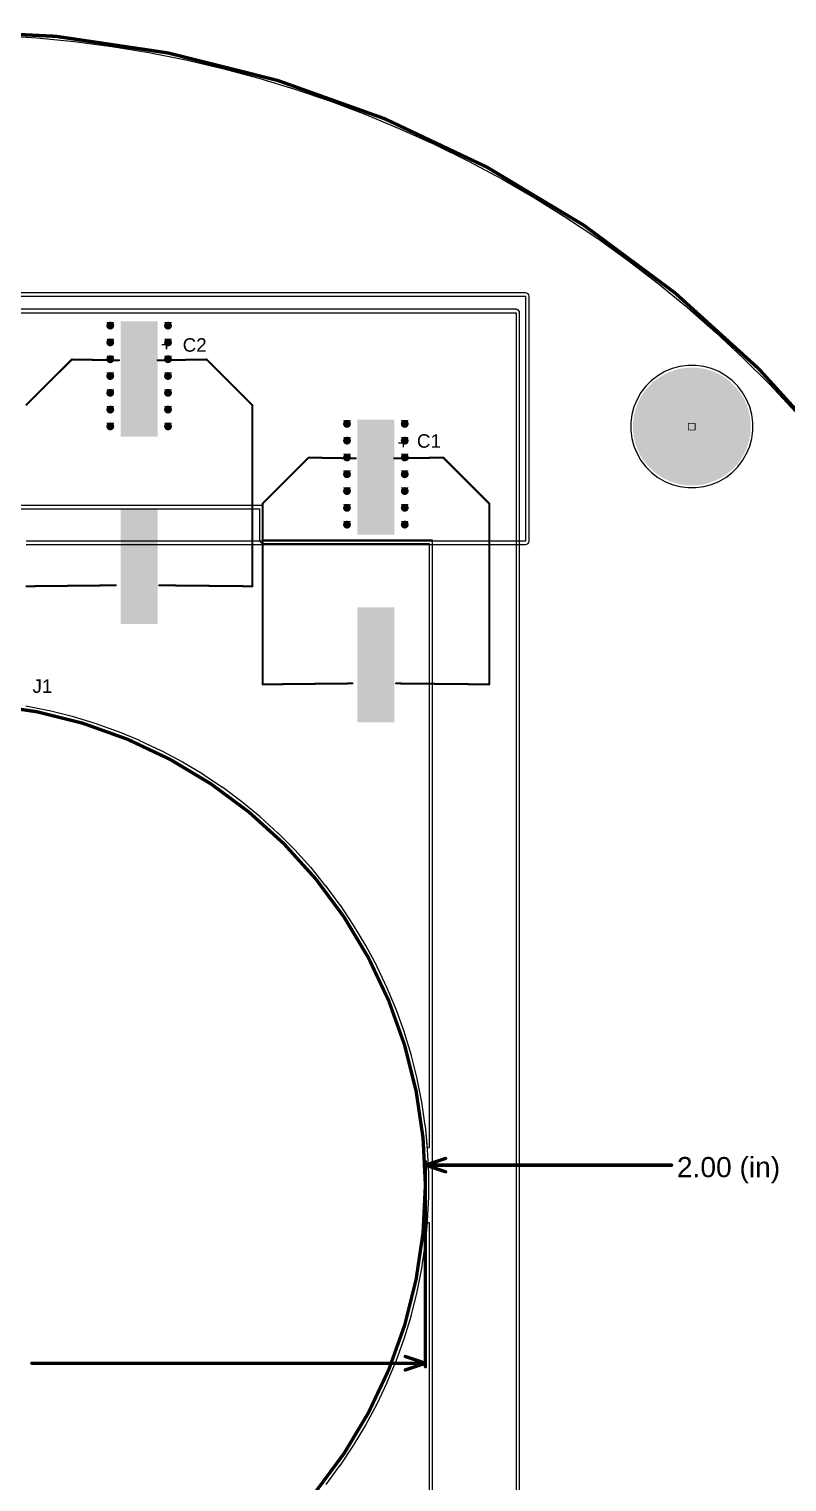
# Model space of a CAD drawing. Header units: inches. Extents: x -89 to 406, y -87 to 102.
# Drawn here: x 6.5 to 63.9, y -22.4 to 87.4 of the extents above; entities that cross this region are included whole.
import ezdxf

# ---------------------------------------------------------------- set-up
doc = ezdxf.new("R2010")
doc.units = ezdxf.units.IN
for name, color, linetype in [('Board_Outline', 56, 'Continuous'), ('Bottom Layer', 5, 'Continuous'), ('Bottom Solder', 6, 'Continuous'), ('Dimension', 6, 'Continuous'), ('Drill Drawing', 1, 'Continuous'), ('Multi-Layer', 9, 'Continuous'), ('Pad Holes', 156, 'Continuous'), ('Top Layer', 1, 'Continuous'), ('Top Overlay', 2, 'Continuous'), ('Top Paste', 8, 'Continuous'), ('Top Solder', 216, 'Continuous'), ('Via Holes', 16, 'Continuous')]:
    doc.layers.add(name, color=color, linetype=linetype)
doc.styles.add('Arial', font='', dxfattribs={"height": 0.2})
doc.styles.get('Arial').set_extended_font_data('Arial')

msp = doc.modelspace()

# ---------------------------------------------------------------- hatches: boundary and pattern name
at = {"layer": 'Bottom Layer'}
h = msp.add_hatch(color=5, dxfattribs=at)
edge = h.paths.add_edge_path()
edge.add_arc((12.67, 65.01), 0.3, 0, 360)
h = msp.add_hatch(color=5, dxfattribs=at)
edge = h.paths.add_edge_path()
edge.add_arc((17.04, 65.01), 0.3, 0, 360)
h = msp.add_hatch(color=5, dxfattribs=at)
edge = h.paths.add_edge_path()
edge.add_arc((12.67, 63.74), 0.3, 0, 360)
h = msp.add_hatch(color=5, dxfattribs=at)
edge = h.paths.add_edge_path()
edge.add_arc((17.04, 63.74), 0.3, 0, 360)
h = msp.add_hatch(color=5, dxfattribs=at)
edge = h.paths.add_edge_path()
edge.add_arc((12.67, 62.47), 0.3, 0, 360)
h = msp.add_hatch(color=5, dxfattribs=at)
edge = h.paths.add_edge_path()
edge.add_arc((17.04, 62.47), 0.3, 0, 360)
h = msp.add_hatch(color=5, dxfattribs=at)
edge = h.paths.add_edge_path()
edge.add_arc((56.67, 57.38), 4.36, 0, 360)
h = msp.add_hatch(color=5, dxfattribs=at)
edge = h.paths.add_edge_path()
edge.add_arc((12.67, 61.2), 0.3, 0, 360)
h = msp.add_hatch(color=5, dxfattribs=at)
edge = h.paths.add_edge_path()
edge.add_arc((17.04, 61.2), 0.3, 0, 360)
h = msp.add_hatch(color=5, dxfattribs=at)
edge = h.paths.add_edge_path()
edge.add_arc((12.67, 59.93), 0.3, 0, 360)
h = msp.add_hatch(color=5, dxfattribs=at)
edge = h.paths.add_edge_path()
edge.add_arc((17.04, 59.93), 0.3, 0, 360)
h = msp.add_hatch(color=5, dxfattribs=at)
edge = h.paths.add_edge_path()
edge.add_arc((12.67, 58.66), 0.3, 0, 360)
h = msp.add_hatch(color=5, dxfattribs=at)
edge = h.paths.add_edge_path()
edge.add_arc((17.04, 58.66), 0.3, 0, 360)
h = msp.add_hatch(color=5, dxfattribs=at)
edge = h.paths.add_edge_path()
edge.add_arc((12.67, 57.39), 0.3, 0, 360)
h = msp.add_hatch(color=5, dxfattribs=at)
edge = h.paths.add_edge_path()
edge.add_arc((17.04, 57.39), 0.3, 0, 360)
h = msp.add_hatch(color=5, dxfattribs=at)
edge = h.paths.add_edge_path()
edge.add_arc((30.58, 57.58), 0.3, 0, 360)
h = msp.add_hatch(color=5, dxfattribs=at)
edge = h.paths.add_edge_path()
edge.add_arc((34.95, 57.58), 0.3, 0, 360)
h = msp.add_hatch(color=5, dxfattribs=at)
edge = h.paths.add_edge_path()
edge.add_arc((30.58, 56.31), 0.3, 0, 360)
h = msp.add_hatch(color=5, dxfattribs=at)
edge = h.paths.add_edge_path()
edge.add_arc((34.95, 56.31), 0.3, 0, 360)
h = msp.add_hatch(color=5, dxfattribs=at)
edge = h.paths.add_edge_path()
edge.add_arc((30.58, 55.04), 0.3, 0, 360)
h = msp.add_hatch(color=5, dxfattribs=at)
edge = h.paths.add_edge_path()
edge.add_arc((34.95, 55.04), 0.3, 0, 360)
h = msp.add_hatch(color=5, dxfattribs=at)
edge = h.paths.add_edge_path()
edge.add_arc((30.58, 53.77), 0.3, 0, 360)
h = msp.add_hatch(color=5, dxfattribs=at)
edge = h.paths.add_edge_path()
edge.add_arc((34.95, 53.77), 0.3, 0, 360)
h = msp.add_hatch(color=5, dxfattribs=at)
edge = h.paths.add_edge_path()
edge.add_arc((30.58, 52.5), 0.3, 0, 360)
h = msp.add_hatch(color=5, dxfattribs=at)
edge = h.paths.add_edge_path()
edge.add_arc((34.95, 52.5), 0.3, 0, 360)
h = msp.add_hatch(color=5, dxfattribs=at)
edge = h.paths.add_edge_path()
edge.add_arc((30.58, 51.23), 0.3, 0, 360)
h = msp.add_hatch(color=5, dxfattribs=at)
edge = h.paths.add_edge_path()
edge.add_arc((34.95, 51.23), 0.3, 0, 360)
h = msp.add_hatch(color=5, dxfattribs=at)
edge = h.paths.add_edge_path()
edge.add_arc((30.58, 49.96), 0.3, 0, 360)
h = msp.add_hatch(color=5, dxfattribs=at)
edge = h.paths.add_edge_path()
edge.add_arc((34.95, 49.96), 0.3, 0, 360)
at = {"layer": 'Bottom Solder'}
h = msp.add_hatch(color=6, dxfattribs=at)
edge = h.paths.add_edge_path()
edge.add_arc((56.67, 57.38), 4.46, 0, 360)
at = {"layer": 'Multi-Layer'}
h = msp.add_hatch(color=9, dxfattribs=at)
edge = h.paths.add_edge_path()
edge.add_arc((56.67, 57.38), 4.36, 0, 360)
at = {"layer": 'Pad Holes'}
h = msp.add_hatch(color=7, dxfattribs=at)
edge = h.paths.add_edge_path()
edge.add_arc((56.67, 57.38), 2.5, 0, 360)
at = {"layer": 'Top Layer'}
h = msp.add_hatch(color=1, dxfattribs=at)
edge = h.paths.add_edge_path()
edge.add_arc((12.67, 65.01), 0.3, 0, 360)
for points in [[(16.16, 65.22), (16.16, 56.72), (13.56, 56.72), (13.56, 65.22)], [(34.07, 57.8), (34.07, 49.3), (31.47, 49.3), (31.47, 57.8)], [(16.16, 51.04), (16.16, 42.54), (13.56, 42.54), (13.56, 51.04)], [(34.07, 43.61), (34.07, 35.11), (31.47, 35.11), (31.47, 43.61)]]:
    msp.add_hatch(color=1, dxfattribs=at).paths.add_polyline_path(points)
h = msp.add_hatch(color=1, dxfattribs=at)
edge = h.paths.add_edge_path()
edge.add_arc((17.04, 65.01), 0.3, 0, 360)
h = msp.add_hatch(color=1, dxfattribs=at)
edge = h.paths.add_edge_path()
edge.add_arc((12.67, 63.74), 0.3, 0, 360)
h = msp.add_hatch(color=1, dxfattribs=at)
edge = h.paths.add_edge_path()
edge.add_arc((17.04, 63.74), 0.3, 0, 360)
h = msp.add_hatch(color=1, dxfattribs=at)
edge = h.paths.add_edge_path()
edge.add_arc((12.67, 62.47), 0.3, 0, 360)
h = msp.add_hatch(color=1, dxfattribs=at)
edge = h.paths.add_edge_path()
edge.add_arc((17.04, 62.47), 0.3, 0, 360)
h = msp.add_hatch(color=1, dxfattribs=at)
edge = h.paths.add_edge_path()
edge.add_arc((56.67, 57.38), 4.36, 0, 360)
h = msp.add_hatch(color=1, dxfattribs=at)
edge = h.paths.add_edge_path()
edge.add_arc((12.67, 61.2), 0.3, 0, 360)
h = msp.add_hatch(color=1, dxfattribs=at)
edge = h.paths.add_edge_path()
edge.add_arc((17.04, 61.2), 0.3, 0, 360)
h = msp.add_hatch(color=1, dxfattribs=at)
edge = h.paths.add_edge_path()
edge.add_arc((12.67, 59.93), 0.3, 0, 360)
h = msp.add_hatch(color=1, dxfattribs=at)
edge = h.paths.add_edge_path()
edge.add_arc((17.04, 59.93), 0.3, 0, 360)
h = msp.add_hatch(color=1, dxfattribs=at)
edge = h.paths.add_edge_path()
edge.add_arc((12.67, 58.66), 0.3, 0, 360)
h = msp.add_hatch(color=1, dxfattribs=at)
edge = h.paths.add_edge_path()
edge.add_arc((17.04, 58.66), 0.3, 0, 360)
h = msp.add_hatch(color=1, dxfattribs=at)
edge = h.paths.add_edge_path()
edge.add_arc((12.67, 57.39), 0.3, 0, 360)
h = msp.add_hatch(color=1, dxfattribs=at)
edge = h.paths.add_edge_path()
edge.add_arc((17.04, 57.39), 0.3, 0, 360)
h = msp.add_hatch(color=1, dxfattribs=at)
edge = h.paths.add_edge_path()
edge.add_arc((30.58, 57.58), 0.3, 0, 360)
h = msp.add_hatch(color=1, dxfattribs=at)
edge = h.paths.add_edge_path()
edge.add_arc((34.95, 57.58), 0.3, 0, 360)
h = msp.add_hatch(color=1, dxfattribs=at)
edge = h.paths.add_edge_path()
edge.add_arc((30.58, 56.31), 0.3, 0, 360)
h = msp.add_hatch(color=1, dxfattribs=at)
edge = h.paths.add_edge_path()
edge.add_arc((34.95, 56.31), 0.3, 0, 360)
h = msp.add_hatch(color=1, dxfattribs=at)
edge = h.paths.add_edge_path()
edge.add_arc((30.58, 55.04), 0.3, 0, 360)
h = msp.add_hatch(color=1, dxfattribs=at)
edge = h.paths.add_edge_path()
edge.add_arc((34.95, 55.04), 0.3, 0, 360)
h = msp.add_hatch(color=1, dxfattribs=at)
edge = h.paths.add_edge_path()
edge.add_arc((30.58, 53.77), 0.3, 0, 360)
h = msp.add_hatch(color=1, dxfattribs=at)
edge = h.paths.add_edge_path()
edge.add_arc((34.95, 53.77), 0.3, 0, 360)
h = msp.add_hatch(color=1, dxfattribs=at)
edge = h.paths.add_edge_path()
edge.add_arc((30.58, 52.5), 0.3, 0, 360)
h = msp.add_hatch(color=1, dxfattribs=at)
edge = h.paths.add_edge_path()
edge.add_arc((34.95, 52.5), 0.3, 0, 360)
h = msp.add_hatch(color=1, dxfattribs=at)
edge = h.paths.add_edge_path()
edge.add_arc((30.58, 51.23), 0.3, 0, 360)
h = msp.add_hatch(color=1, dxfattribs=at)
edge = h.paths.add_edge_path()
edge.add_arc((34.95, 51.23), 0.3, 0, 360)
h = msp.add_hatch(color=1, dxfattribs=at)
edge = h.paths.add_edge_path()
edge.add_arc((30.58, 49.96), 0.3, 0, 360)
h = msp.add_hatch(color=1, dxfattribs=at)
edge = h.paths.add_edge_path()
edge.add_arc((34.95, 49.96), 0.3, 0, 360)
at = {"layer": 'Top Paste'}
for points in [[(16.16, 65.22), (16.16, 56.72), (13.56, 56.72), (13.56, 65.22)], [(34.07, 57.8), (34.07, 49.3), (31.47, 49.3), (31.47, 57.8)], [(16.16, 51.04), (16.16, 42.54), (13.56, 42.54), (13.56, 51.04)], [(34.07, 43.61), (34.07, 35.11), (31.47, 35.11), (31.47, 43.61)]]:
    msp.add_hatch(color=8, dxfattribs=at).paths.add_polyline_path(points)
at = {"layer": 'Top Solder'}
for points in [[(16.26, 65.33), (16.26, 56.62), (13.46, 56.62), (13.46, 65.33)], [(34.17, 57.9), (34.17, 49.2), (31.36, 49.2), (31.36, 57.9)], [(16.26, 51.14), (16.26, 42.44), (13.46, 42.44), (13.46, 51.14)], [(34.17, 43.71), (34.17, 35.01), (31.36, 35.01), (31.36, 43.71)]]:
    msp.add_hatch(color=216, dxfattribs=at).paths.add_polyline_path(points)
h = msp.add_hatch(color=216, dxfattribs=at)
edge = h.paths.add_edge_path()
edge.add_arc((56.67, 57.38), 4.46, 0, 360)
at = {"layer": 'Via Holes'}
h = msp.add_hatch(color=7, dxfattribs=at)
edge = h.paths.add_edge_path()
edge.add_arc((12.67, 65.01), 0.15, 0, 360)
h = msp.add_hatch(color=7, dxfattribs=at)
edge = h.paths.add_edge_path()
edge.add_arc((17.04, 65.01), 0.15, 0, 360)
h = msp.add_hatch(color=7, dxfattribs=at)
edge = h.paths.add_edge_path()
edge.add_arc((12.67, 63.74), 0.15, 0, 360)
h = msp.add_hatch(color=7, dxfattribs=at)
edge = h.paths.add_edge_path()
edge.add_arc((17.04, 63.74), 0.15, 0, 360)
h = msp.add_hatch(color=7, dxfattribs=at)
edge = h.paths.add_edge_path()
edge.add_arc((12.67, 62.47), 0.15, 0, 360)
h = msp.add_hatch(color=7, dxfattribs=at)
edge = h.paths.add_edge_path()
edge.add_arc((17.04, 62.47), 0.15, 0, 360)
h = msp.add_hatch(color=7, dxfattribs=at)
edge = h.paths.add_edge_path()
edge.add_arc((12.67, 61.2), 0.15, 0, 360)
h = msp.add_hatch(color=7, dxfattribs=at)
edge = h.paths.add_edge_path()
edge.add_arc((17.04, 61.2), 0.15, 0, 360)
h = msp.add_hatch(color=7, dxfattribs=at)
edge = h.paths.add_edge_path()
edge.add_arc((12.67, 59.93), 0.15, 0, 360)
h = msp.add_hatch(color=7, dxfattribs=at)
edge = h.paths.add_edge_path()
edge.add_arc((17.04, 59.93), 0.15, 0, 360)
h = msp.add_hatch(color=7, dxfattribs=at)
edge = h.paths.add_edge_path()
edge.add_arc((12.67, 58.66), 0.15, 0, 360)
h = msp.add_hatch(color=7, dxfattribs=at)
edge = h.paths.add_edge_path()
edge.add_arc((17.04, 58.66), 0.15, 0, 360)
h = msp.add_hatch(color=7, dxfattribs=at)
edge = h.paths.add_edge_path()
edge.add_arc((12.67, 57.39), 0.15, 0, 360)
h = msp.add_hatch(color=7, dxfattribs=at)
edge = h.paths.add_edge_path()
edge.add_arc((17.04, 57.39), 0.15, 0, 360)
h = msp.add_hatch(color=7, dxfattribs=at)
edge = h.paths.add_edge_path()
edge.add_arc((30.58, 57.58), 0.15, 0, 360)
h = msp.add_hatch(color=7, dxfattribs=at)
edge = h.paths.add_edge_path()
edge.add_arc((34.95, 57.58), 0.15, 0, 360)
h = msp.add_hatch(color=7, dxfattribs=at)
edge = h.paths.add_edge_path()
edge.add_arc((30.58, 56.31), 0.15, 0, 360)
h = msp.add_hatch(color=7, dxfattribs=at)
edge = h.paths.add_edge_path()
edge.add_arc((34.95, 56.31), 0.15, 0, 360)
h = msp.add_hatch(color=7, dxfattribs=at)
edge = h.paths.add_edge_path()
edge.add_arc((30.58, 55.04), 0.15, 0, 360)
h = msp.add_hatch(color=7, dxfattribs=at)
edge = h.paths.add_edge_path()
edge.add_arc((34.95, 55.04), 0.15, 0, 360)
h = msp.add_hatch(color=7, dxfattribs=at)
edge = h.paths.add_edge_path()
edge.add_arc((30.58, 53.77), 0.15, 0, 360)
h = msp.add_hatch(color=7, dxfattribs=at)
edge = h.paths.add_edge_path()
edge.add_arc((34.95, 53.77), 0.15, 0, 360)
h = msp.add_hatch(color=7, dxfattribs=at)
edge = h.paths.add_edge_path()
edge.add_arc((30.58, 52.5), 0.15, 0, 360)
h = msp.add_hatch(color=7, dxfattribs=at)
edge = h.paths.add_edge_path()
edge.add_arc((34.95, 52.5), 0.15, 0, 360)
h = msp.add_hatch(color=7, dxfattribs=at)
edge = h.paths.add_edge_path()
edge.add_arc((30.58, 51.23), 0.15, 0, 360)
h = msp.add_hatch(color=7, dxfattribs=at)
edge = h.paths.add_edge_path()
edge.add_arc((34.95, 51.23), 0.15, 0, 360)
h = msp.add_hatch(color=7, dxfattribs=at)
edge = h.paths.add_edge_path()
edge.add_arc((30.58, 49.96), 0.15, 0, 360)
h = msp.add_hatch(color=7, dxfattribs=at)
edge = h.paths.add_edge_path()
edge.add_arc((34.95, 49.96), 0.15, 0, 360)

# ---------------------------------------------------------------- linework, layer by layer
at = {"layer": 'Board_Outline'}
for points, const_width in [([(87.31, 0, 1), (-87.31, 0, 1)], 0.254), ([(36.51, 0, 1), (-36.51, 0, 1)], 0.254), ([(36.45, 0, 1), (36.58, 0, 1)], 0.127)]:
    msp.add_lwpolyline(points, format="xyb", close=True, dxfattribs=dict(at, const_width=const_width))
at = {"layer": 'Bottom Layer'}
for p, q in [((4.27, 86.96), (7.12, 86.77)), ((7.12, 86.77), (9.95, 86.49)), ((9.95, 86.49), (12.78, 86.12)), ((12.78, 86.12), (15.59, 85.66)), ((15.59, 85.66), (18.38, 85.1)), ((18.38, 85.1), (21.16, 84.46)), ((21.16, 84.46), (23.91, 83.72)), ((23.91, 83.72), (26.63, 82.89)), ((26.63, 82.89), (29.33, 81.98)), ((29.33, 81.98), (32, 80.97)), ((32, 80.97), (34.63, 79.88)), ((34.63, 79.88), (37.23, 78.71)), ((37.23, 78.71), (39.78, 77.45)), ((39.78, 77.45), (42.29, 76.1)), ((42.29, 76.1), (44.76, 74.68)), ((44.76, 74.68), (47.18, 73.17)), ((47.18, 73.17), (49.55, 71.59)), ((49.55, 71.59), (51.86, 69.93)), ((51.86, 69.93), (54.13, 68.2)), ((54.13, 68.2), (56.33, 66.39)), ((44.09, 67.49), (-41.38, 67.49)), ((-41.38, 67.23), (44.09, 67.23)), ((44.19, 67.47), (44.09, 67.49)), ((44.09, 67.23), (44.09, 48.72)), ((44.28, 67.42), (44.19, 67.47)), ((44.33, 67.33), (44.28, 67.42)), ((44.35, 67.23), (44.33, 67.33)), ((44.35, 48.72), (44.35, 67.23)), ((56.33, 66.39), (58.47, 64.51)), ((58.47, 64.51), (60.55, 62.56)), ((55.18, 61.76), (54.62, 61.53)), ((55.77, 61.91), (55.18, 61.76)), ((56.36, 61.99), (55.77, 61.91)), ((56.97, 61.99), (56.36, 61.99)), ((57.57, 61.91), (56.97, 61.99)), ((58.15, 61.76), (57.57, 61.91)), ((58.71, 61.53), (58.15, 61.76)), ((60.55, 62.56), (62.56, 60.55)), ((53.62, 60.86), (53.19, 60.43)), ((54.1, 61.22), (53.62, 60.86)), ((54.62, 61.53), (54.1, 61.22)), ((59.24, 61.22), (58.71, 61.53)), ((59.72, 60.86), (59.24, 61.22)), ((60.14, 60.43), (59.72, 60.86)), ((62.56, 60.55), (64.51, 58.47)), ((52.52, 59.42), (52.29, 58.86)), ((52.82, 59.95), (52.52, 59.42)), ((53.19, 60.43), (52.82, 59.95)), ((60.51, 59.95), (60.14, 60.43)), ((60.81, 59.42), (60.51, 59.95)), ((61.05, 58.86), (60.81, 59.42)), ((52.13, 58.28), (52.05, 57.68)), ((52.29, 58.86), (52.13, 58.28)), ((61.2, 58.28), (61.05, 58.86)), ((61.28, 57.68), (61.2, 58.28)), ((52.05, 57.68), (52.05, 57.08)), ((61.28, 57.08), (61.28, 57.68)), ((52.05, 57.08), (52.13, 56.48)), ((52.13, 56.48), (52.29, 55.89)), ((61.05, 55.89), (61.2, 56.48)), ((61.2, 56.48), (61.28, 57.08)), ((52.29, 55.89), (52.52, 55.33)), ((52.52, 55.33), (52.82, 54.81)), ((60.51, 54.81), (60.81, 55.33)), ((60.81, 55.33), (61.05, 55.89)), ((52.82, 54.81), (53.19, 54.33)), ((53.19, 54.33), (53.62, 53.9)), ((53.62, 53.9), (54.1, 53.53)), ((59.24, 53.53), (59.72, 53.9)), ((59.72, 53.9), (60.14, 54.33)), ((60.14, 54.33), (60.51, 54.81)), ((54.1, 53.53), (54.62, 53.23)), ((54.62, 53.23), (55.18, 53)), ((55.18, 53), (55.77, 52.84)), ((55.77, 52.84), (56.36, 52.76)), ((56.36, 52.76), (56.97, 52.76)), ((56.97, 52.76), (57.57, 52.84)), ((57.57, 52.84), (58.15, 53)), ((58.15, 53), (58.71, 53.23)), ((58.71, 53.23), (59.24, 53.53)), ((44.09, 48.72), (6.3, 48.72)), ((6.3, 48.46), (44.09, 48.46)), ((44.09, 48.46), (44.19, 48.48)), ((44.19, 48.48), (44.28, 48.53)), ((44.28, 48.53), (44.33, 48.62)), ((44.33, 48.62), (44.35, 48.72)), ((8.05, 35.89), (6.29, 36.24)), ((8.06, 35.89), (8.05, 35.89)), ((8.07, 35.89), (8.06, 35.89)), ((9.8, 35.45), (8.07, 35.89)), ((9.81, 35.45), (9.8, 35.45)), ((9.82, 35.45), (9.81, 35.45)), ((11.53, 34.93), (9.82, 35.45)), ((11.54, 34.92), (11.53, 34.93)), ((13.23, 34.32), (11.54, 34.92)), ((11.54, 34.92), (11.54, 34.92)), ((13.24, 34.32), (13.23, 34.32)), ((14.9, 33.63), (13.24, 34.32)), ((13.24, 34.32), (13.24, 34.32)), ((14.91, 33.63), (14.9, 33.63)), ((14.91, 33.62), (14.91, 33.63)), ((16.53, 32.86), (14.91, 33.62)), ((16.54, 32.85), (16.53, 32.86)), ((18.12, 32.01), (16.54, 32.85)), ((16.54, 32.85), (16.54, 32.85)), ((18.13, 32), (18.12, 32.01)), ((18.14, 32), (18.13, 32)), ((19.67, 31.08), (18.14, 32)), ((19.68, 31.07), (19.67, 31.08)), ((21.17, 30.08), (19.68, 31.07)), ((19.68, 31.07), (19.68, 31.07)), ((21.18, 30.07), (21.17, 30.08)), ((22.62, 29), (21.18, 30.07)), ((21.18, 30.07), (21.18, 30.07)), ((22.63, 29), (22.62, 29)), ((22.63, 28.99), (22.63, 29)), ((24.02, 27.86), (22.63, 28.99)), ((24.02, 27.85), (24.02, 27.86)), ((24.03, 27.85), (24.02, 27.85)), ((25.36, 26.64), (24.03, 27.85)), ((25.37, 26.64), (25.36, 26.64)), ((25.36, 26.64), (25.36, 26.64)), ((26.64, 25.37), (25.37, 26.64)), ((26.64, 25.36), (26.64, 25.37)), ((27.85, 24.03), (26.64, 25.36)), ((26.64, 25.36), (26.64, 25.36)), ((27.85, 24.02), (27.85, 24.03)), ((27.86, 24.02), (27.85, 24.02)), ((28.99, 22.63), (27.86, 24.02)), ((29, 22.63), (28.99, 22.63)), ((29, 22.62), (29, 22.63)), ((30.07, 21.18), (29, 22.62)), ((30.08, 21.17), (30.07, 21.18)), ((30.07, 21.18), (30.07, 21.18)), ((31.07, 19.68), (30.08, 21.17)), ((31.08, 19.67), (31.07, 19.68)), ((31.07, 19.68), (31.07, 19.68)), ((32, 18.14), (31.08, 19.67)), ((32, 18.13), (32, 18.14)), ((32.01, 18.12), (32, 18.13)), ((32.85, 16.54), (32.01, 18.12)), ((32.86, 16.53), (32.85, 16.54)), ((32.85, 16.54), (32.85, 16.54)), ((33.62, 14.91), (32.86, 16.53)), ((33.63, 14.91), (33.62, 14.91)), ((33.63, 14.9), (33.63, 14.91)), ((34.32, 13.24), (33.63, 14.9)), ((34.32, 13.23), (34.32, 13.24)), ((34.32, 13.24), (34.32, 13.24)), ((34.92, 11.54), (34.32, 13.23)), ((34.93, 11.53), (34.92, 11.54)), ((34.92, 11.54), (34.92, 11.54)), ((35.45, 9.82), (34.93, 11.53)), ((35.45, 9.81), (35.45, 9.82)), ((35.45, 9.8), (35.45, 9.81)), ((35.89, 8.07), (35.45, 9.8)), ((35.89, 8.06), (35.89, 8.07)), ((35.89, 8.05), (35.89, 8.06)), ((36.24, 6.29), (35.89, 8.05)), ((36.24, 6.28), (36.24, 6.29)), ((36.24, 6.29), (36.24, 6.29)), ((36.5, 4.51), (36.24, 6.28)), ((36.5, 4.5), (36.5, 4.51)), ((36.51, 4.5), (36.5, 4.5)), ((36.68, 2.71), (36.51, 4.5)), ((36.68, 2.7), (36.68, 2.71)), ((36.68, 2.71), (36.68, 2.71)), ((36.77, 0.91), (36.68, 2.7)), ((36.77, 0.9), (36.77, 0.91)), ((36.77, 0), (36.77, 0.9)), ((36.77, 0.9), (36.77, 0.9)), ((36.77, -0.9), (36.77, 0)), ((36.68, -2.7), (36.77, -0.91)), ((36.77, -0.91), (36.77, -0.9)), ((36.77, -0.9), (36.77, -0.9)), ((36.51, -4.5), (36.68, -2.71)), ((36.68, -2.71), (36.68, -2.7)), ((36.68, -2.71), (36.68, -2.71)), ((36.24, -6.28), (36.5, -4.51)), ((36.5, -4.51), (36.5, -4.5)), ((36.5, -4.5), (36.51, -4.5)), ((35.89, -8.05), (36.24, -6.29)), ((36.24, -6.29), (36.24, -6.28)), ((36.24, -6.29), (36.24, -6.29)), ((35.45, -9.8), (35.89, -8.07)), ((35.89, -8.06), (35.89, -8.05)), ((35.89, -8.07), (35.89, -8.06)), ((34.93, -11.53), (35.45, -9.82)), ((35.45, -9.81), (35.45, -9.8)), ((35.45, -9.82), (35.45, -9.81)), ((34.32, -13.23), (34.92, -11.54)), ((34.92, -11.54), (34.93, -11.53)), ((34.92, -11.54), (34.92, -11.54)), ((33.63, -14.9), (34.32, -13.24)), ((34.32, -13.24), (34.32, -13.23)), ((34.32, -13.24), (34.32, -13.24)), ((32.86, -16.53), (33.62, -14.91)), ((33.62, -14.91), (33.63, -14.91)), ((33.63, -14.91), (33.63, -14.9)), ((32.01, -18.12), (32.85, -16.54)), ((32.85, -16.54), (32.86, -16.53)), ((32.85, -16.54), (32.85, -16.54)), ((31.08, -19.67), (32, -18.14)), ((32, -18.13), (32.01, -18.12)), ((32, -18.14), (32, -18.13)), ((30.08, -21.17), (31.07, -19.68)), ((31.07, -19.68), (31.08, -19.67)), ((31.07, -19.68), (31.07, -19.68)), ((29, -22.62), (30.07, -21.18)), ((30.07, -21.18), (30.08, -21.17)), ((30.07, -21.18), (30.07, -21.18))]:
    msp.add_line(p, q, dxfattribs=at)
at = {"layer": 'Dimension', "const_width": 0.254}
for points in [[(36.51, 1.52), (38.04, 2.03)], [(36.51, 0), (36.51, 1.78)], [(36.51, 1.52), (38.04, 1.02)], [(36.51, 1.52), (55.13, 1.52)], [(36.51, -13.72), (36.51, -0.38)], [(34.99, -12.95), (36.51, -13.46)], [(6.73, -13.46), (36.51, -13.46)], [(34.99, -13.97), (36.51, -13.46)]]:
    msp.add_lwpolyline(points, dxfattribs=at)
at = {"layer": 'Dimension', "const_width": 0.127}
for points in [[(36.45, 1.78, 1), (36.58, 1.78, 1)], [(36.45, 1.52, 1), (36.58, 1.52, 1)], [(36.45, 1.52, 1), (36.58, 1.52, 1)], [(36.45, 1.52, 1), (36.58, 1.52, 1)], [(37.97, 2.03, 1), (38.1, 2.03, 1)], [(37.97, 1.02, 1), (38.1, 1.02, 1)], [(55.07, 1.52, 1), (55.2, 1.52, 1)], [(36.45, 0, 1), (36.58, 0, 1)], [(36.45, -0.38, 1), (36.58, -0.38, 1)], [(34.92, -12.95, 1), (35.05, -12.95, 1)], [(6.67, -13.46, 1), (6.79, -13.46, 1)], [(34.92, -13.97, 1), (35.05, -13.97, 1)], [(36.45, -13.46, 1), (36.58, -13.46, 1)], [(36.45, -13.46, 1), (36.58, -13.46, 1)], [(36.45, -13.46, 1), (36.58, -13.46, 1)], [(36.45, -13.72, 1), (36.58, -13.72, 1)]]:
    msp.add_lwpolyline(points, format="xyb", close=True, dxfattribs=at)
at = {"layer": 'Drill Drawing', "const_width": 0.0508}
for points in [[(12.42, 65.26), (12.93, 65.26)], [(12.42, 65.26), (12.67, 64.75)], [(12.67, 64.75), (12.93, 65.26)], [(16.79, 65.26), (17.3, 65.26)], [(16.79, 65.26), (17.04, 64.75)], [(17.04, 64.75), (17.3, 65.26)], [(12.42, 63.99), (12.93, 63.99)], [(12.42, 63.99), (12.67, 63.48)], [(12.67, 63.48), (12.93, 63.99)], [(16.79, 63.99), (17.3, 63.99)], [(16.79, 63.99), (17.04, 63.48)], [(17.04, 63.48), (17.3, 63.99)], [(12.42, 62.72), (12.93, 62.72)], [(12.42, 62.72), (12.67, 62.21)], [(12.67, 62.21), (12.93, 62.72)], [(16.79, 62.72), (17.3, 62.72)], [(16.79, 62.72), (17.04, 62.21)], [(17.04, 62.21), (17.3, 62.72)], [(12.42, 61.45), (12.93, 61.45)], [(12.42, 61.45), (12.67, 60.94)], [(12.67, 60.94), (12.93, 61.45)], [(16.79, 61.45), (17.3, 61.45)], [(16.79, 61.45), (17.04, 60.94)], [(17.04, 60.94), (17.3, 61.45)], [(12.42, 60.18), (12.93, 60.18)], [(12.42, 60.18), (12.67, 59.67)], [(12.67, 59.67), (12.93, 60.18)], [(16.79, 60.18), (17.3, 60.18)], [(16.79, 60.18), (17.04, 59.67)], [(17.04, 59.67), (17.3, 60.18)], [(12.42, 58.91), (12.93, 58.91)], [(12.42, 58.91), (12.67, 58.4)], [(12.67, 58.4), (12.93, 58.91)], [(16.79, 58.91), (17.3, 58.91)], [(16.79, 58.91), (17.04, 58.4)], [(17.04, 58.4), (17.3, 58.91)], [(12.42, 57.64), (12.93, 57.64)], [(12.42, 57.64), (12.67, 57.13)], [(12.67, 57.13), (12.93, 57.64)], [(16.79, 57.64), (17.3, 57.64)], [(16.79, 57.64), (17.04, 57.13)], [(17.04, 57.13), (17.3, 57.64)], [(30.33, 57.84), (30.84, 57.84)], [(30.33, 57.84), (30.58, 57.33)], [(30.58, 57.33), (30.84, 57.84)], [(34.7, 57.84), (35.2, 57.84)], [(34.7, 57.84), (34.95, 57.33)], [(34.95, 57.33), (35.2, 57.84)], [(56.41, 57.63), (56.92, 57.63)], [(56.41, 57.12), (56.41, 57.63)], [(56.41, 57.12), (56.92, 57.12)], [(56.92, 57.12), (56.92, 57.63)], [(30.33, 56.57), (30.84, 56.57)], [(30.33, 56.57), (30.58, 56.06)], [(30.58, 56.06), (30.84, 56.57)], [(34.7, 56.57), (35.2, 56.57)], [(34.7, 56.57), (34.95, 56.06)], [(34.95, 56.06), (35.2, 56.57)], [(30.33, 55.3), (30.84, 55.3)], [(30.33, 55.3), (30.58, 54.79)], [(30.58, 54.79), (30.84, 55.3)], [(34.7, 55.3), (35.2, 55.3)], [(34.7, 55.3), (34.95, 54.79)], [(34.95, 54.79), (35.2, 55.3)], [(30.33, 54.03), (30.84, 54.03)], [(30.33, 54.03), (30.58, 53.52)], [(30.58, 53.52), (30.84, 54.03)], [(34.7, 54.03), (35.2, 54.03)], [(34.7, 54.03), (34.95, 53.52)], [(34.95, 53.52), (35.2, 54.03)], [(30.33, 52.76), (30.84, 52.76)], [(30.33, 52.76), (30.58, 52.25)], [(30.58, 52.25), (30.84, 52.76)], [(34.7, 52.76), (35.2, 52.76)], [(34.7, 52.76), (34.95, 52.25)], [(34.95, 52.25), (35.2, 52.76)], [(30.33, 51.49), (30.84, 51.49)], [(30.33, 51.49), (30.58, 50.98)], [(30.58, 50.98), (30.84, 51.49)], [(34.7, 51.49), (35.2, 51.49)], [(34.7, 51.49), (34.95, 50.98)], [(34.95, 50.98), (35.2, 51.49)], [(30.33, 50.22), (30.84, 50.22)], [(30.33, 50.22), (30.58, 49.71)], [(30.58, 49.71), (30.84, 50.22)], [(34.7, 50.22), (35.2, 50.22)], [(34.7, 50.22), (34.95, 49.71)], [(34.95, 49.71), (35.2, 50.22)]]:
    msp.add_lwpolyline(points, dxfattribs=at)
at = {"layer": 'Drill Drawing', "const_width": 0.0254}
for points in [[(12.41, 65.26, 1), (12.43, 65.26, 1)], [(12.41, 65.26, 1), (12.43, 65.26, 1)], [(12.92, 65.26, 1), (12.94, 65.26, 1)], [(12.92, 65.26, 1), (12.94, 65.26, 1)], [(16.78, 65.26, 1), (16.8, 65.26, 1)], [(16.78, 65.26, 1), (16.8, 65.26, 1)], [(17.28, 65.26, 1), (17.31, 65.26, 1)], [(17.28, 65.26, 1), (17.31, 65.26, 1)], [(12.41, 63.99, 1), (12.43, 63.99, 1)], [(12.41, 63.99, 1), (12.43, 63.99, 1)], [(12.66, 64.75, 1), (12.69, 64.75, 1)], [(12.66, 64.75, 1), (12.69, 64.75, 1)], [(12.92, 63.99, 1), (12.94, 63.99, 1)], [(12.92, 63.99, 1), (12.94, 63.99, 1)], [(16.78, 63.99, 1), (16.8, 63.99, 1)], [(16.78, 63.99, 1), (16.8, 63.99, 1)], [(17.03, 64.75, 1), (17.06, 64.75, 1)], [(17.03, 64.75, 1), (17.06, 64.75, 1)], [(17.28, 63.99, 1), (17.31, 63.99, 1)], [(17.28, 63.99, 1), (17.31, 63.99, 1)], [(12.41, 62.72, 1), (12.43, 62.72, 1)], [(12.41, 62.72, 1), (12.43, 62.72, 1)], [(12.66, 63.48, 1), (12.69, 63.48, 1)], [(12.66, 63.48, 1), (12.69, 63.48, 1)], [(12.92, 62.72, 1), (12.94, 62.72, 1)], [(12.92, 62.72, 1), (12.94, 62.72, 1)], [(16.78, 62.72, 1), (16.8, 62.72, 1)], [(16.78, 62.72, 1), (16.8, 62.72, 1)], [(17.03, 63.48, 1), (17.06, 63.48, 1)], [(17.03, 63.48, 1), (17.06, 63.48, 1)], [(17.28, 62.72, 1), (17.31, 62.72, 1)], [(17.28, 62.72, 1), (17.31, 62.72, 1)], [(12.66, 62.21, 1), (12.69, 62.21, 1)], [(12.66, 62.21, 1), (12.69, 62.21, 1)], [(17.03, 62.21, 1), (17.06, 62.21, 1)], [(17.03, 62.21, 1), (17.06, 62.21, 1)], [(12.41, 61.45, 1), (12.43, 61.45, 1)], [(12.41, 61.45, 1), (12.43, 61.45, 1)], [(12.66, 60.94, 1), (12.69, 60.94, 1)], [(12.66, 60.94, 1), (12.69, 60.94, 1)], [(12.92, 61.45, 1), (12.94, 61.45, 1)], [(12.92, 61.45, 1), (12.94, 61.45, 1)], [(16.78, 61.45, 1), (16.8, 61.45, 1)], [(16.78, 61.45, 1), (16.8, 61.45, 1)], [(17.03, 60.94, 1), (17.06, 60.94, 1)], [(17.03, 60.94, 1), (17.06, 60.94, 1)], [(17.28, 61.45, 1), (17.31, 61.45, 1)], [(17.28, 61.45, 1), (17.31, 61.45, 1)], [(12.41, 60.18, 1), (12.43, 60.18, 1)], [(12.41, 60.18, 1), (12.43, 60.18, 1)], [(12.66, 59.67, 1), (12.69, 59.67, 1)], [(12.66, 59.67, 1), (12.69, 59.67, 1)], [(12.92, 60.18, 1), (12.94, 60.18, 1)], [(12.92, 60.18, 1), (12.94, 60.18, 1)], [(16.78, 60.18, 1), (16.8, 60.18, 1)], [(16.78, 60.18, 1), (16.8, 60.18, 1)], [(17.03, 59.67, 1), (17.06, 59.67, 1)], [(17.03, 59.67, 1), (17.06, 59.67, 1)], [(17.28, 60.18, 1), (17.31, 60.18, 1)], [(17.28, 60.18, 1), (17.31, 60.18, 1)], [(12.41, 58.91, 1), (12.43, 58.91, 1)], [(12.41, 58.91, 1), (12.43, 58.91, 1)], [(12.66, 58.4, 1), (12.69, 58.4, 1)], [(12.66, 58.4, 1), (12.69, 58.4, 1)], [(12.92, 58.91, 1), (12.94, 58.91, 1)], [(12.92, 58.91, 1), (12.94, 58.91, 1)], [(16.78, 58.91, 1), (16.8, 58.91, 1)], [(16.78, 58.91, 1), (16.8, 58.91, 1)], [(17.03, 58.4, 1), (17.06, 58.4, 1)], [(17.03, 58.4, 1), (17.06, 58.4, 1)], [(17.28, 58.91, 1), (17.31, 58.91, 1)], [(17.28, 58.91, 1), (17.31, 58.91, 1)], [(12.41, 57.64, 1), (12.43, 57.64, 1)], [(12.41, 57.64, 1), (12.43, 57.64, 1)], [(12.66, 57.13, 1), (12.69, 57.13, 1)], [(12.66, 57.13, 1), (12.69, 57.13, 1)], [(12.92, 57.64, 1), (12.94, 57.64, 1)], [(12.92, 57.64, 1), (12.94, 57.64, 1)], [(16.78, 57.64, 1), (16.8, 57.64, 1)], [(16.78, 57.64, 1), (16.8, 57.64, 1)], [(17.03, 57.13, 1), (17.06, 57.13, 1)], [(17.03, 57.13, 1), (17.06, 57.13, 1)], [(17.28, 57.64, 1), (17.31, 57.64, 1)], [(17.28, 57.64, 1), (17.31, 57.64, 1)], [(30.31, 57.84, 1), (30.34, 57.84, 1)], [(30.31, 57.84, 1), (30.34, 57.84, 1)], [(30.57, 57.33, 1), (30.59, 57.33, 1)], [(30.57, 57.33, 1), (30.59, 57.33, 1)], [(30.82, 57.84, 1), (30.85, 57.84, 1)], [(30.82, 57.84, 1), (30.85, 57.84, 1)], [(34.68, 57.84, 1), (34.71, 57.84, 1)], [(34.68, 57.84, 1), (34.71, 57.84, 1)], [(34.94, 57.33, 1), (34.96, 57.33, 1)], [(34.94, 57.33, 1), (34.96, 57.33, 1)], [(35.19, 57.84, 1), (35.22, 57.84, 1)], [(35.19, 57.84, 1), (35.22, 57.84, 1)], [(56.4, 57.63, 1), (56.43, 57.63, 1)], [(56.4, 57.63, 1), (56.43, 57.63, 1)], [(56.4, 57.12, 1), (56.43, 57.12, 1)], [(56.4, 57.12, 1), (56.43, 57.12, 1)], [(56.91, 57.63, 1), (56.93, 57.63, 1)], [(56.91, 57.63, 1), (56.93, 57.63, 1)], [(56.91, 57.12, 1), (56.93, 57.12, 1)], [(56.91, 57.12, 1), (56.93, 57.12, 1)], [(30.31, 56.57, 1), (30.34, 56.57, 1)], [(30.31, 56.57, 1), (30.34, 56.57, 1)], [(30.57, 56.06, 1), (30.59, 56.06, 1)], [(30.57, 56.06, 1), (30.59, 56.06, 1)], [(30.82, 56.57, 1), (30.85, 56.57, 1)], [(30.82, 56.57, 1), (30.85, 56.57, 1)], [(34.68, 56.57, 1), (34.71, 56.57, 1)], [(34.68, 56.57, 1), (34.71, 56.57, 1)], [(34.94, 56.06, 1), (34.96, 56.06, 1)], [(34.94, 56.06, 1), (34.96, 56.06, 1)], [(35.19, 56.57, 1), (35.22, 56.57, 1)], [(35.19, 56.57, 1), (35.22, 56.57, 1)], [(30.31, 55.3, 1), (30.34, 55.3, 1)], [(30.31, 55.3, 1), (30.34, 55.3, 1)], [(30.82, 55.3, 1), (30.85, 55.3, 1)], [(30.82, 55.3, 1), (30.85, 55.3, 1)], [(34.68, 55.3, 1), (34.71, 55.3, 1)], [(34.68, 55.3, 1), (34.71, 55.3, 1)], [(35.19, 55.3, 1), (35.22, 55.3, 1)], [(35.19, 55.3, 1), (35.22, 55.3, 1)], [(30.31, 54.03, 1), (30.34, 54.03, 1)], [(30.31, 54.03, 1), (30.34, 54.03, 1)], [(30.57, 54.79, 1), (30.59, 54.79, 1)], [(30.57, 54.79, 1), (30.59, 54.79, 1)], [(30.82, 54.03, 1), (30.85, 54.03, 1)], [(30.82, 54.03, 1), (30.85, 54.03, 1)], [(34.68, 54.03, 1), (34.71, 54.03, 1)], [(34.68, 54.03, 1), (34.71, 54.03, 1)], [(34.94, 54.79, 1), (34.96, 54.79, 1)], [(34.94, 54.79, 1), (34.96, 54.79, 1)], [(35.19, 54.03, 1), (35.22, 54.03, 1)], [(35.19, 54.03, 1), (35.22, 54.03, 1)], [(30.31, 52.76, 1), (30.34, 52.76, 1)], [(30.31, 52.76, 1), (30.34, 52.76, 1)], [(30.57, 53.52, 1), (30.59, 53.52, 1)], [(30.57, 53.52, 1), (30.59, 53.52, 1)], [(30.82, 52.76, 1), (30.85, 52.76, 1)], [(30.82, 52.76, 1), (30.85, 52.76, 1)], [(34.68, 52.76, 1), (34.71, 52.76, 1)], [(34.68, 52.76, 1), (34.71, 52.76, 1)], [(34.94, 53.52, 1), (34.96, 53.52, 1)], [(34.94, 53.52, 1), (34.96, 53.52, 1)], [(35.19, 52.76, 1), (35.22, 52.76, 1)], [(35.19, 52.76, 1), (35.22, 52.76, 1)], [(30.57, 52.25, 1), (30.59, 52.25, 1)], [(30.57, 52.25, 1), (30.59, 52.25, 1)], [(34.94, 52.25, 1), (34.96, 52.25, 1)], [(34.94, 52.25, 1), (34.96, 52.25, 1)], [(30.31, 51.49, 1), (30.34, 51.49, 1)], [(30.31, 51.49, 1), (30.34, 51.49, 1)], [(30.57, 50.98, 1), (30.59, 50.98, 1)], [(30.57, 50.98, 1), (30.59, 50.98, 1)], [(30.82, 51.49, 1), (30.85, 51.49, 1)], [(30.82, 51.49, 1), (30.85, 51.49, 1)], [(34.68, 51.49, 1), (34.71, 51.49, 1)], [(34.68, 51.49, 1), (34.71, 51.49, 1)], [(34.94, 50.98, 1), (34.96, 50.98, 1)], [(34.94, 50.98, 1), (34.96, 50.98, 1)], [(35.19, 51.49, 1), (35.22, 51.49, 1)], [(35.19, 51.49, 1), (35.22, 51.49, 1)], [(30.31, 50.22, 1), (30.34, 50.22, 1)], [(30.31, 50.22, 1), (30.34, 50.22, 1)], [(30.57, 49.71, 1), (30.59, 49.71, 1)], [(30.57, 49.71, 1), (30.59, 49.71, 1)], [(30.82, 50.22, 1), (30.85, 50.22, 1)], [(30.82, 50.22, 1), (30.85, 50.22, 1)], [(34.68, 50.22, 1), (34.71, 50.22, 1)], [(34.68, 50.22, 1), (34.71, 50.22, 1)], [(34.94, 49.71, 1), (34.96, 49.71, 1)], [(34.94, 49.71, 1), (34.96, 49.71, 1)], [(35.19, 50.22, 1), (35.22, 50.22, 1)], [(35.19, 50.22, 1), (35.22, 50.22, 1)]]:
    msp.add_lwpolyline(points, format="xyb", close=True, dxfattribs=at)
at = {"layer": 'Multi-Layer'}
for p, q in [((8, 35.64), (6.24, 35.99)), ((9.74, 35.2), (8, 35.64)), ((11.46, 34.68), (9.74, 35.2)), ((13.14, 34.08), (11.46, 34.68)), ((14.8, 33.39), (13.14, 34.08)), ((16.42, 32.62), (14.8, 33.39)), ((18, 31.78), (16.42, 32.62)), ((19.54, 30.86), (18, 31.78)), ((21.03, 29.86), (19.54, 30.86)), ((22.47, 28.79), (21.03, 29.86)), ((23.86, 27.66), (22.47, 28.79)), ((25.18, 26.45), (23.86, 27.66)), ((26.45, 25.18), (25.18, 26.45)), ((27.66, 23.86), (26.45, 25.18)), ((28.79, 22.47), (27.66, 23.86)), ((29.86, 21.03), (28.79, 22.47)), ((30.86, 19.54), (29.86, 21.03)), ((31.78, 18), (30.86, 19.54)), ((32.62, 16.42), (31.78, 18)), ((33.39, 14.8), (32.62, 16.42)), ((34.08, 13.14), (33.39, 14.8)), ((34.68, 11.46), (34.08, 13.14)), ((35.2, 9.74), (34.68, 11.46)), ((35.64, 8), (35.2, 9.74)), ((35.99, 6.24), (35.64, 8)), ((36.25, 4.47), (35.99, 6.24)), ((36.42, 2.69), (36.25, 4.47)), ((36.51, 0.9), (36.42, 2.69)), ((36.51, 0), (36.51, 0.9)), ((36.51, -0.9), (36.51, 0)), ((36.42, -2.69), (36.51, -0.9)), ((36.25, -4.47), (36.42, -2.69)), ((35.99, -6.24), (36.25, -4.47)), ((35.64, -8), (35.99, -6.24)), ((35.2, -9.74), (35.64, -8)), ((34.68, -11.46), (35.2, -9.74)), ((34.08, -13.14), (34.68, -11.46)), ((33.39, -14.8), (34.08, -13.14)), ((32.62, -16.42), (33.39, -14.8)), ((31.78, -18), (32.62, -16.42)), ((30.86, -19.54), (31.78, -18)), ((29.86, -21.03), (30.86, -19.54)), ((28.79, -22.47), (29.86, -21.03))]:
    msp.add_line(p, q, dxfattribs=at)
at = {"layer": 'Top Layer'}
for p, q in [((4.27, 86.96), (7.12, 86.77)), ((7.12, 86.77), (9.95, 86.49)), ((9.95, 86.49), (12.78, 86.12)), ((12.78, 86.12), (15.59, 85.66)), ((15.59, 85.66), (18.38, 85.1)), ((18.38, 85.1), (21.16, 84.46)), ((21.16, 84.46), (23.91, 83.72)), ((23.91, 83.72), (26.63, 82.89)), ((26.63, 82.89), (29.33, 81.98)), ((29.33, 81.98), (32, 80.97)), ((32, 80.97), (34.63, 79.88)), ((34.63, 79.88), (37.23, 78.71)), ((37.23, 78.71), (39.78, 77.45)), ((39.78, 77.45), (42.29, 76.1)), ((42.29, 76.1), (44.76, 74.68)), ((44.76, 74.68), (47.18, 73.17)), ((47.18, 73.17), (49.55, 71.59)), ((49.55, 71.59), (51.86, 69.93)), ((51.86, 69.93), (54.13, 68.2)), ((54.13, 68.2), (56.33, 66.39)), ((43.36, 66.25), (-41.25, 66.25)), ((-41.25, 65.99), (43.36, 65.99)), ((43.38, 66.24), (43.36, 66.25)), ((43.36, 65.99), (43.38, 65.98)), ((43.41, 66.24), (43.38, 66.24)), ((43.38, 65.98), (43.38, 65.96)), ((43.38, 65.96), (43.38, 48.49)), ((43.43, 66.24), (43.41, 66.24)), ((43.45, 66.23), (43.43, 66.24)), ((43.46, 66.23), (43.45, 66.23)), ((43.52, 66.2), (43.46, 66.23)), ((43.46, 66.23), (43.46, 66.23)), ((43.59, 66.13), (43.52, 66.2)), ((43.62, 66.07), (43.59, 66.13)), ((43.62, 66.06), (43.62, 66.07)), ((43.63, 66.04), (43.62, 66.06)), ((43.62, 66.06), (43.62, 66.06)), ((43.64, 66.01), (43.63, 66.04)), ((43.64, 65.99), (43.64, 66.01)), ((43.64, 65.96), (43.64, 65.99)), ((43.64, 48.49), (43.64, 65.96)), ((56.33, 66.39), (58.47, 64.51)), ((58.47, 64.51), (60.55, 62.56)), ((55.18, 61.76), (54.62, 61.53)), ((55.77, 61.91), (55.18, 61.76)), ((56.36, 61.99), (55.77, 61.91)), ((56.97, 61.99), (56.36, 61.99)), ((57.57, 61.91), (56.97, 61.99)), ((58.15, 61.76), (57.57, 61.91)), ((58.71, 61.53), (58.15, 61.76)), ((60.55, 62.56), (62.56, 60.55)), ((53.62, 60.86), (53.19, 60.43)), ((54.1, 61.22), (53.62, 60.86)), ((54.62, 61.53), (54.1, 61.22)), ((59.24, 61.22), (58.71, 61.53)), ((59.72, 60.86), (59.24, 61.22)), ((60.14, 60.43), (59.72, 60.86)), ((62.56, 60.55), (64.51, 58.47)), ((52.52, 59.42), (52.29, 58.86)), ((52.82, 59.95), (52.52, 59.42)), ((53.19, 60.43), (52.82, 59.95)), ((60.51, 59.95), (60.14, 60.43)), ((60.81, 59.42), (60.51, 59.95)), ((61.05, 58.86), (60.81, 59.42)), ((52.13, 58.28), (52.05, 57.68)), ((52.29, 58.86), (52.13, 58.28)), ((61.2, 58.28), (61.05, 58.86)), ((61.28, 57.68), (61.2, 58.28)), ((52.05, 57.68), (52.05, 57.08)), ((61.28, 57.08), (61.28, 57.68)), ((52.05, 57.08), (52.13, 56.48)), ((52.13, 56.48), (52.29, 55.89)), ((61.05, 55.89), (61.2, 56.48)), ((61.2, 56.48), (61.28, 57.08)), ((52.29, 55.89), (52.52, 55.33)), ((52.52, 55.33), (52.82, 54.81)), ((60.51, 54.81), (60.81, 55.33)), ((60.81, 55.33), (61.05, 55.89)), ((52.82, 54.81), (53.19, 54.33)), ((53.19, 54.33), (53.62, 53.9)), ((53.62, 53.9), (54.1, 53.53)), ((59.24, 53.53), (59.72, 53.9)), ((59.72, 53.9), (60.14, 54.33)), ((60.14, 54.33), (60.51, 54.81)), ((54.1, 53.53), (54.62, 53.23)), ((54.62, 53.23), (55.18, 53)), ((55.18, 53), (55.77, 52.84)), ((55.77, 52.84), (56.36, 52.76)), ((56.36, 52.76), (56.97, 52.76)), ((56.97, 52.76), (57.57, 52.84)), ((57.57, 52.84), (58.15, 53)), ((58.15, 53), (58.71, 53.23)), ((58.71, 53.23), (59.24, 53.53)), ((24.23, 51.41), (3.56, 51.41)), ((3.56, 51.15), (23.97, 51.15)), ((23.97, 51.15), (23.97, 48.82)), ((24.23, 51.15), (24.23, 51.41)), ((24.23, 48.82), (24.23, 51.15)), ((23.97, 48.82), (23.98, 48.79)), ((23.98, 48.79), (23.98, 48.77)), ((23.98, 48.77), (23.98, 48.75)), ((23.98, 48.75), (23.99, 48.72)), ((23.99, 48.72), (23.99, 48.72)), ((23.99, 48.72), (23.99, 48.72)), ((23.99, 48.72), (24.02, 48.65)), ((24.02, 48.65), (24.09, 48.58)), ((24.09, 48.58), (24.15, 48.56)), ((24.15, 48.56), (24.16, 48.55)), ((24.16, 48.55), (24.16, 48.55)), ((24.16, 48.55), (24.19, 48.54)), ((24.19, 48.54), (24.21, 48.54)), ((24.21, 48.54), (24.23, 48.54)), ((24.24, 48.8), (24.23, 48.82)), ((24.23, 48.54), (24.26, 48.53)), ((24.26, 48.79), (24.24, 48.8)), ((37.06, 48.79), (24.26, 48.79)), ((24.26, 48.53), (36.8, 48.53)), ((36.8, 48.53), (36.8, 2.82)), ((37.06, -54.97), (37.06, 48.79)), ((43.38, 48.49), (43.38, 39.6)), ((43.64, 39.6), (43.64, 48.49)), ((43.38, 39.6), (43.38, 39.31)), ((43.64, 39.31), (43.64, 39.6)), ((43.38, 39.31), (43.38, 37.52)), ((43.64, 37.52), (43.64, 39.31)), ((43.38, 37.52), (43.38, 17.25)), ((43.64, 17.25), (43.64, 37.52)), ((8.05, 35.89), (6.29, 36.24)), ((8.06, 35.89), (8.05, 35.89)), ((8.07, 35.89), (8.06, 35.89)), ((9.8, 35.45), (8.07, 35.89)), ((9.81, 35.45), (9.8, 35.45)), ((9.82, 35.45), (9.81, 35.45)), ((11.53, 34.93), (9.82, 35.45)), ((11.54, 34.92), (11.53, 34.93)), ((13.23, 34.32), (11.54, 34.92)), ((11.54, 34.92), (11.54, 34.92)), ((13.24, 34.32), (13.23, 34.32)), ((14.9, 33.63), (13.24, 34.32)), ((13.24, 34.32), (13.24, 34.32)), ((14.91, 33.63), (14.9, 33.63)), ((14.91, 33.62), (14.91, 33.63)), ((16.53, 32.86), (14.91, 33.62)), ((16.54, 32.85), (16.53, 32.86)), ((18.12, 32.01), (16.54, 32.85)), ((16.54, 32.85), (16.54, 32.85)), ((18.13, 32), (18.12, 32.01)), ((18.14, 32), (18.13, 32)), ((19.67, 31.08), (18.14, 32)), ((19.68, 31.07), (19.67, 31.08)), ((21.17, 30.08), (19.68, 31.07)), ((19.68, 31.07), (19.68, 31.07)), ((21.18, 30.07), (21.17, 30.08)), ((22.62, 29), (21.18, 30.07)), ((21.18, 30.07), (21.18, 30.07)), ((22.63, 29), (22.62, 29)), ((22.63, 28.99), (22.63, 29)), ((24.02, 27.86), (22.63, 28.99)), ((24.02, 27.85), (24.02, 27.86)), ((24.03, 27.85), (24.02, 27.85)), ((25.36, 26.64), (24.03, 27.85)), ((25.37, 26.64), (25.36, 26.64)), ((25.36, 26.64), (25.36, 26.64)), ((26.64, 25.37), (25.37, 26.64)), ((26.64, 25.36), (26.64, 25.37)), ((27.85, 24.03), (26.64, 25.36)), ((26.64, 25.36), (26.64, 25.36)), ((27.85, 24.02), (27.85, 24.03)), ((27.86, 24.02), (27.85, 24.02)), ((28.99, 22.63), (27.86, 24.02)), ((29, 22.63), (28.99, 22.63)), ((29, 22.62), (29, 22.63)), ((30.07, 21.18), (29, 22.62)), ((30.08, 21.17), (30.07, 21.18)), ((30.07, 21.18), (30.07, 21.18)), ((31.07, 19.68), (30.08, 21.17)), ((31.08, 19.67), (31.07, 19.68)), ((31.07, 19.68), (31.07, 19.68)), ((32, 18.14), (31.08, 19.67)), ((32, 18.13), (32, 18.14)), ((32.01, 18.12), (32, 18.13)), ((32.85, 16.54), (32.01, 18.12)), ((32.86, 16.53), (32.85, 16.54)), ((32.85, 16.54), (32.85, 16.54)), ((33.62, 14.91), (32.86, 16.53)), ((43.38, 17.25), (43.38, 15.9)), ((43.64, 15.9), (43.64, 17.25)), ((43.38, 15.9), (43.38, 8.71)), ((43.64, 8.71), (43.64, 15.9)), ((33.63, 14.91), (33.62, 14.91)), ((33.63, 14.9), (33.63, 14.91)), ((34.32, 13.24), (33.63, 14.9)), ((34.32, 13.23), (34.32, 13.24)), ((34.32, 13.24), (34.32, 13.24)), ((34.92, 11.54), (34.32, 13.23)), ((34.93, 11.53), (34.92, 11.54)), ((34.92, 11.54), (34.92, 11.54)), ((35.45, 9.82), (34.93, 11.53)), ((35.45, 9.81), (35.45, 9.82)), ((35.45, 9.8), (35.45, 9.81)), ((35.89, 8.07), (35.45, 9.8)), ((35.89, 8.06), (35.89, 8.07)), ((35.89, 8.05), (35.89, 8.06)), ((36.24, 6.29), (35.89, 8.05)), ((43.38, 8.71), (43.38, 7.46)), ((43.64, 7.46), (43.64, 8.71)), ((43.38, 7.46), (43.38, 6.28)), ((43.64, 6.28), (43.64, 7.46)), ((36.24, 6.28), (36.24, 6.29)), ((36.24, 6.29), (36.24, 6.29)), ((36.5, 4.51), (36.24, 6.28)), ((43.38, 6.28), (43.38, 5.14)), ((43.64, 5.14), (43.64, 6.28)), ((36.5, 4.5), (36.5, 4.51)), ((36.51, 4.5), (36.5, 4.5)), ((36.67, 2.81), (36.51, 4.5)), ((43.38, 5.14), (43.38, 3.76)), ((43.64, 3.76), (43.64, 5.14)), ((43.38, 3.76), (43.38, 2.68)), ((43.64, 2.68), (43.64, 3.76)), ((36.8, 2.82), (36.67, 2.81)), ((43.38, 2.68), (43.38, 0.66)), ((43.64, 0.66), (43.64, 2.68)), ((43.38, 0.66), (43.38, -0.63)), ((43.64, -0.63), (43.64, 0.66)), ((43.38, -0.63), (43.38, -2.82)), ((43.64, -2.82), (43.64, -0.63)), ((36.51, -4.5), (36.67, -2.81)), ((36.67, -2.81), (36.8, -2.82)), ((36.8, -2.82), (36.8, -54.71)), ((43.38, -2.82), (43.38, -3.77)), ((43.64, -3.77), (43.64, -2.82)), ((43.38, -3.77), (43.38, -4.47)), ((43.64, -4.47), (43.64, -3.77)), ((36.24, -6.28), (36.5, -4.51)), ((36.5, -4.51), (36.5, -4.5)), ((36.5, -4.5), (36.51, -4.5)), ((43.38, -4.47), (43.38, -5.29)), ((43.38, -5.29), (43.38, -6.17)), ((43.64, -5.29), (43.64, -4.47)), ((43.64, -6.17), (43.64, -5.29)), ((35.89, -8.05), (36.24, -6.29)), ((36.24, -6.29), (36.24, -6.28)), ((36.24, -6.29), (36.24, -6.29)), ((43.38, -6.17), (43.38, -7.26)), ((43.64, -7.26), (43.64, -6.17)), ((43.38, -7.26), (43.38, -8.43)), ((43.64, -8.43), (43.64, -7.26)), ((35.45, -9.8), (35.89, -8.07)), ((35.89, -8.06), (35.89, -8.05)), ((35.89, -8.07), (35.89, -8.06)), ((43.38, -8.43), (43.38, -9.3)), ((43.64, -9.3), (43.64, -8.43)), ((34.93, -11.53), (35.45, -9.82)), ((35.45, -9.81), (35.45, -9.8)), ((35.45, -9.82), (35.45, -9.81)), ((43.38, -9.3), (43.38, -32.49)), ((43.64, -32.49), (43.64, -9.3)), ((34.32, -13.23), (34.92, -11.54)), ((34.92, -11.54), (34.93, -11.53)), ((34.92, -11.54), (34.92, -11.54)), ((33.63, -14.9), (34.32, -13.24)), ((34.32, -13.24), (34.32, -13.23)), ((34.32, -13.24), (34.32, -13.24)), ((32.86, -16.53), (33.62, -14.91)), ((33.62, -14.91), (33.63, -14.91)), ((33.63, -14.91), (33.63, -14.9)), ((32.01, -18.12), (32.85, -16.54)), ((32.85, -16.54), (32.86, -16.53)), ((32.85, -16.54), (32.85, -16.54)), ((31.08, -19.67), (32, -18.14)), ((32, -18.13), (32.01, -18.12)), ((32, -18.14), (32, -18.13)), ((30.08, -21.17), (31.07, -19.68)), ((31.07, -19.68), (31.08, -19.67)), ((31.07, -19.68), (31.07, -19.68)), ((29, -22.62), (30.07, -21.18)), ((30.07, -21.18), (30.08, -21.17)), ((30.07, -21.18), (30.07, -21.18))]:
    msp.add_line(p, q, dxfattribs=at)
at = {"layer": 'Top Overlay', "const_width": 0.152}
for points in [[(6.28, 58.98), (9.76, 62.45)], [(9.76, 62.45), (13.34, 62.39)], [(16.26, 62.39), (19.96, 62.45)], [(19.96, 62.45), (23.43, 58.98)], [(23.43, 45.3), (23.43, 58.98)], [(24.19, 51.55), (27.67, 55.03)], [(27.67, 55.03), (31.24, 54.97)], [(34.16, 54.97), (37.87, 55.03)], [(37.87, 55.03), (41.34, 51.55)], [(24.19, 37.88), (24.19, 51.55)], [(41.34, 37.88), (41.34, 51.55)], [(6.28, 45.3), (13.08, 45.37)], [(16.38, 45.37), (23.43, 45.3)], [(24.19, 37.88), (30.99, 37.95)], [(34.29, 37.95), (41.34, 37.88)]]:
    msp.add_lwpolyline(points, dxfattribs=at)
at = {"layer": 'Top Overlay', "const_width": 0.0762}
for points in [[(9.72, 62.45, 1), (9.8, 62.45, 1)], [(9.72, 62.45, 1), (9.8, 62.45, 1)], [(13.3, 62.39, 1), (13.37, 62.39, 1)], [(16.22, 62.39, 1), (16.29, 62.39, 1)], [(19.92, 62.45, 1), (20, 62.45, 1)], [(19.92, 62.45, 1), (20, 62.45, 1)], [(23.4, 58.98, 1), (23.47, 58.98, 1)], [(23.4, 58.98, 1), (23.47, 58.98, 1)], [(27.63, 55.03, 1), (27.7, 55.03, 1)], [(27.63, 55.03, 1), (27.7, 55.03, 1)], [(31.2, 54.97, 1), (31.28, 54.97, 1)], [(34.12, 54.97, 1), (34.2, 54.97, 1)], [(37.83, 55.03, 1), (37.9, 55.03, 1)], [(37.83, 55.03, 1), (37.9, 55.03, 1)], [(24.15, 51.55, 1), (24.23, 51.55, 1)], [(24.15, 51.55, 1), (24.23, 51.55, 1)], [(41.3, 51.55, 1), (41.38, 51.55, 1)], [(41.3, 51.55, 1), (41.38, 51.55, 1)], [(13.04, 45.37, 1), (13.12, 45.37, 1)], [(16.34, 45.37, 1), (16.42, 45.37, 1)], [(23.4, 45.3, 1), (23.47, 45.3, 1)], [(23.4, 45.3, 1), (23.47, 45.3, 1)], [(24.15, 37.88, 1), (24.23, 37.88, 1)], [(24.15, 37.88, 1), (24.23, 37.88, 1)], [(30.95, 37.95, 1), (31.03, 37.95, 1)], [(34.25, 37.95, 1), (34.33, 37.95, 1)], [(41.3, 37.88, 1), (41.38, 37.88, 1)], [(41.3, 37.88, 1), (41.38, 37.88, 1)]]:
    msp.add_lwpolyline(points, format="xyb", close=True, dxfattribs=at)

# ---------------------------------------------------------------- texts
at = {"layer": 'Dimension', "style": 'Arial'}
msp.add_text('2.00 (in)', height=1.524, dxfattribs=at).set_placement((55.54, 0.61))
at = {"layer": 'Top Overlay', "style": 'Arial'}
for p in [(16.43, 63.98), (34.34, 56.56)]:
    msp.add_text('+', height=1.02, rotation=270, dxfattribs=at).set_placement(p)
for s, p in [('C2', (18.15, 63.04)), ('C1', (35.87, 55.78)), ('J1', (6.79, 37.24))]:
    msp.add_text(s, height=1.016, dxfattribs=at).set_placement(p)

doc.saveas('drawing.dxf')
